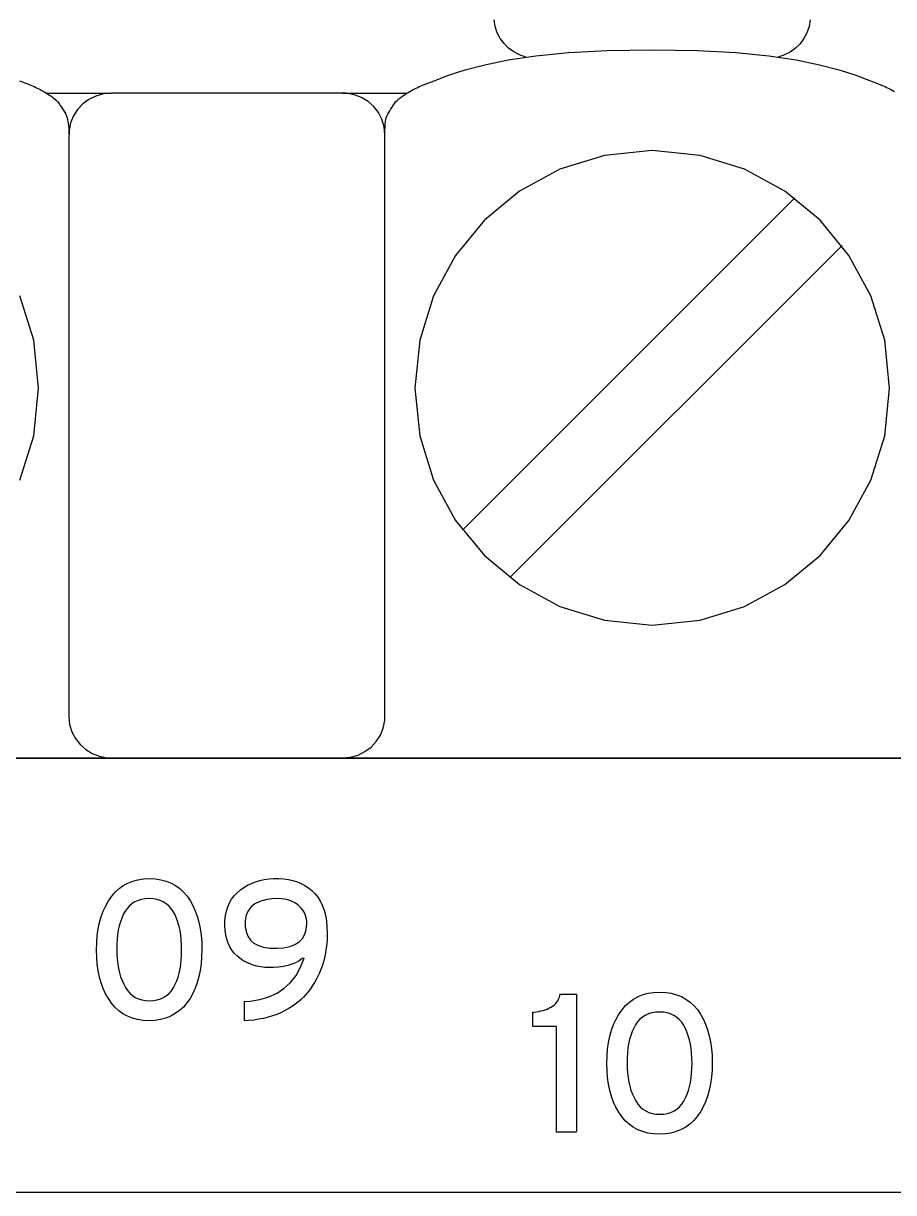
# Model space of a CAD drawing. Extents: x 1 to 47.7, y 0.2 to 35.
# Drawn here: x 29.128 to 29.741, y 8.915 to 9.739 of the extents above; entities that cross this region are included whole.
import ezdxf

# ---------------------------------------------------------------- set-up
doc = ezdxf.new("R2010")
doc.units = 0
doc.header["$MEASUREMENT"] = 0
for name, color, linetype in [('7_1__EMPTY_IO_BOARD_POSITI', 7, 'CONTINUOUS'), ('7_2___8__INDEPENDENT_INPUT', 7, 'CONTINUOUS'), ('7_3___8__OPTOISO_INDEPENDE', 7, 'CONTINUOUS'), ('7_4___24__OPTOISO_INDEPEND', 7, 'CONTINUOUS'), ('7_5___8__INDEPENDENT_INPUT', 7, 'CONTINUOUS'), ('7_6____8__INDEPENDENT_INPU', 7, 'CONTINUOUS'), ('7_7____8__OPTOISO_INDEPEND', 7, 'CONTINUOUS'), ('7_8____8__OPTOISO_INDEPEND', 7, 'CONTINUOUS'), ('8_0_____DWG', 7, 'CONTINUOUS')]:
    doc.layers.add(name, color=color, linetype=linetype)

msp = doc.modelspace()

# ---------------------------------------------------------------- linework, layer by layer
at = {"layer": '7_1__EMPTY_IO_BOARD_POSITI'}
msp.add_lwpolyline([(31.59914, 9.2212), (31.5565, 9.2212), (31.50965, 9.2212), (31.45876, 9.2212), (31.40398, 9.2212), (31.34547, 9.2212), (31.28336, 9.2212), (31.21783, 9.2212), (31.14901, 9.2212), (31.07707, 9.2212), (31.00216, 9.2212), (30.92443, 9.2212), (30.84403, 9.2212), (30.76111, 9.2212), (30.67583, 9.2212), (30.58835, 9.2212), (30.49881, 9.2212), (30.40737, 9.2212), (30.2194, 9.2212), (30.02565, 9.2212), (29.82736, 9.2212), (29.62574, 9.2212), (29.21744, 9.2212), (28.81054, 9.2212)], dxfattribs=at)
at = {"layer": '7_2___8__INDEPENDENT_INPUT'}
for points in [[(29.48194, 9.71544), (29.4775, 9.71694), (29.47341, 9.71906), (29.46973, 9.72174), (29.46652, 9.72494), (29.46384, 9.72858), (29.46175, 9.73261), (29.46031, 9.73698), (29.4596, 9.74161)], [(29.6823, 9.7416), (29.68157, 9.73694), (29.68012, 9.73256), (29.67801, 9.72852), (29.6753, 9.72487), (29.67205, 9.72168), (29.66833, 9.71901), (29.6642, 9.71691), (29.65972, 9.71544)], [(29.38253, 9.66077), (29.38253, 9.66227), (29.38255, 9.66384), (29.3826, 9.66544), (29.38268, 9.66704), (29.3828, 9.6686), (29.38297, 9.67009), (29.3832, 9.67146), (29.38349, 9.67268), (29.38391, 9.67383), (29.38451, 9.67507), (29.3852, 9.67633), (29.38596, 9.67759), (29.38676, 9.67886), (29.3876, 9.68013), (29.38844, 9.6814), (29.38927, 9.68266), (29.39006, 9.68391), (29.39129, 9.68506), (29.3926, 9.68613), (29.39388, 9.68712), (29.39514, 9.68805), (29.39638, 9.68892), (29.39762, 9.68973), (29.39884, 9.69048), (29.40008, 9.69119), (29.40131, 9.69186), (29.40248, 9.69247), (29.40357, 9.69303), (29.40463, 9.69356), (29.40569, 9.69407), (29.4068, 9.69458), (29.408, 9.69511), (29.40933, 9.69567), (29.41083, 9.69629), (29.41715, 9.69877), (29.42743, 9.70258), (29.43921, 9.7064), (29.45303, 9.71006), (29.46941, 9.71342), (29.48887, 9.7163), (29.51194, 9.71856), (29.53914, 9.72004), (29.571, 9.72056), (29.60286, 9.72004), (29.63006, 9.71856), (29.65313, 9.7163), (29.67259, 9.71342), (29.68896, 9.71006), (29.70278, 9.7064), (29.71456, 9.70258), (29.72484, 9.69877), (29.73116, 9.69629), (29.73266, 9.69567), (29.73399, 9.69511), (29.73519, 9.69458), (29.7363, 9.69407), (29.73736, 9.69356), (29.73842, 9.69303), (29.73951, 9.69247), (29.74068, 9.69186), (29.74191, 9.69119)], [(29.12484, 9.69877), (29.13116, 9.69629), (29.13266, 9.69567), (29.13399, 9.69511), (29.13519, 9.69458), (29.1363, 9.69407), (29.13736, 9.69356), (29.13842, 9.69303), (29.13951, 9.69247), (29.14068, 9.69186), (29.14191, 9.69119), (29.14315, 9.69048), (29.14437, 9.68973), (29.14561, 9.68892), (29.14685, 9.68805), (29.14811, 9.68712), (29.14939, 9.68613), (29.1507, 9.68506), (29.15193, 9.68391), (29.15272, 9.68266), (29.15355, 9.6814), (29.15439, 9.68013), (29.15523, 9.67886), (29.15603, 9.67759), (29.15679, 9.67633), (29.15748, 9.67507), (29.15807, 9.67383), (29.1585, 9.67268), (29.15881, 9.67146), (29.15906, 9.67009), (29.15927, 9.6686), (29.15943, 9.66704), (29.15954, 9.66544), (29.15962, 9.66384), (29.15967, 9.66227), (29.15968, 9.66077)], [(29.14413, 9.69002), (29.18968, 9.69002)], [(29.35254, 9.69002), (29.39808, 9.69002)], [(29.43723, 9.38183), (29.67149, 9.6161)], [(29.47065, 9.34841), (29.70491, 9.58268)], [(29.12518, 9.41701), (29.13493, 9.44838), (29.13833, 9.48206), (29.13493, 9.51577), (29.12518, 9.54718)], [(28.9885, 9.22109), (29.2798, 9.22109), (29.57111, 9.22109), (29.85886, 9.22109), (30.00028, 9.22109), (30.13948, 9.22109), (30.276, 9.22109), (30.40941, 9.22109), (30.53925, 9.22109), (30.66509, 9.22109), (30.78646, 9.22109), (30.90295, 9.22109), (31.01408, 9.22109), (31.11943, 9.22109), (31.21854, 9.22109), (31.31096, 9.22109), (31.39627, 9.22109), (31.4361, 9.22109), (31.47399, 9.22109), (31.50988, 9.22109), (31.54371, 9.22109), (31.57542, 9.22109), (31.60496, 9.22109)]]:
    msp.add_lwpolyline(points, dxfattribs=at)
for points in [[(29.38252, 9.66077), (29.38198, 9.66634), (29.38043, 9.67154), (29.37796, 9.6763), (29.37468, 9.6805), (29.37068, 9.68406), (29.36607, 9.68688), (29.36095, 9.68885), (29.35542, 9.68988), (29.35091, 9.69002), (29.33911, 9.69002), (29.31856, 9.69002), (29.29244, 9.69002), (29.26393, 9.69002), (29.23622, 9.69002), (29.21249, 9.69002), (29.19591, 9.69002), (29.18968, 9.69002), (29.18398, 9.68949), (29.17864, 9.68798), (29.17376, 9.68557), (29.16945, 9.68237), (29.16579, 9.67848), (29.1629, 9.67398), (29.16088, 9.66899), (29.15981, 9.66359), (29.15968, 9.65668), (29.15968, 9.62695), (29.15968, 9.57518), (29.15968, 9.50938), (29.15968, 9.43756), (29.15968, 9.36775), (29.15968, 9.30796), (29.15968, 9.26621), (29.15968, 9.25051), (29.16022, 9.24495), (29.16178, 9.23974), (29.16425, 9.23499), (29.16753, 9.23078), (29.17153, 9.22722), (29.17614, 9.22441), (29.18126, 9.22243), (29.18679, 9.2214), (29.1913, 9.22127), (29.20311, 9.22127), (29.22366, 9.22127), (29.24978, 9.22127), (29.27828, 9.22127), (29.306, 9.22127), (29.32973, 9.22127), (29.3463, 9.22127), (29.35254, 9.22127), (29.35823, 9.22179), (29.36357, 9.22331), (29.36845, 9.22571), (29.37276, 9.22891), (29.37641, 9.23281), (29.3793, 9.2373), (29.38133, 9.24229), (29.38239, 9.24769), (29.38252, 9.2546), (29.38252, 9.28433), (29.38252, 9.3361), (29.38252, 9.4019), (29.38252, 9.47372), (29.38252, 9.54353), (29.38252, 9.60332), (29.38252, 9.64507)], [(29.40364, 9.48206), (29.40704, 9.44838), (29.4168, 9.41701), (29.43223, 9.38863), (29.45267, 9.36391), (29.47745, 9.34351), (29.50589, 9.32811), (29.53732, 9.31838), (29.57107, 9.31499), (29.60477, 9.31838), (29.63616, 9.32811), (29.66457, 9.34351), (29.68933, 9.36391), (29.70976, 9.38863), (29.72518, 9.41701), (29.73493, 9.44838), (29.73833, 9.48206), (29.73493, 9.51577), (29.72518, 9.54718), (29.70976, 9.57563), (29.68933, 9.60042), (29.66457, 9.62088), (29.63616, 9.63634), (29.60477, 9.64611), (29.57107, 9.64952), (29.53732, 9.64611), (29.50589, 9.63634), (29.47745, 9.62088), (29.45267, 9.60042), (29.43223, 9.57563), (29.4168, 9.54718), (29.40704, 9.51577)]]:
    msp.add_lwpolyline(points, close=True, dxfattribs=at)
at = {"layer": '7_3___8__OPTOISO_INDEPENDE'}
for points in [[(29.48194, 9.71544), (29.4775, 9.71694), (29.47341, 9.71906), (29.46973, 9.72174), (29.46652, 9.72494), (29.46384, 9.72858), (29.46175, 9.73261), (29.46031, 9.73698), (29.4596, 9.74161)], [(29.6823, 9.7416), (29.68157, 9.73694), (29.68012, 9.73256), (29.67801, 9.72852), (29.6753, 9.72487), (29.67205, 9.72168), (29.66833, 9.71901), (29.6642, 9.71691), (29.65972, 9.71544)], [(29.38253, 9.66077), (29.38253, 9.66227), (29.38255, 9.66384), (29.3826, 9.66544), (29.38268, 9.66704), (29.3828, 9.6686), (29.38297, 9.67009), (29.3832, 9.67146), (29.38349, 9.67268), (29.38391, 9.67383), (29.38451, 9.67507), (29.3852, 9.67633), (29.38596, 9.67759), (29.38676, 9.67886), (29.3876, 9.68013), (29.38844, 9.6814), (29.38927, 9.68266), (29.39006, 9.68391), (29.39129, 9.68506), (29.3926, 9.68613), (29.39388, 9.68712), (29.39514, 9.68805), (29.39638, 9.68892), (29.39762, 9.68973), (29.39884, 9.69048), (29.40008, 9.69119), (29.40131, 9.69186), (29.40248, 9.69247), (29.40357, 9.69303), (29.40463, 9.69356), (29.40569, 9.69407), (29.4068, 9.69458), (29.408, 9.69511), (29.40933, 9.69567), (29.41083, 9.69629), (29.41715, 9.69877), (29.42743, 9.70258), (29.43921, 9.7064), (29.45303, 9.71006), (29.46941, 9.71342), (29.48887, 9.7163), (29.51194, 9.71856), (29.53914, 9.72004), (29.571, 9.72056), (29.60286, 9.72004), (29.63006, 9.71856), (29.65313, 9.7163), (29.67259, 9.71342), (29.68896, 9.71006), (29.70278, 9.7064), (29.71456, 9.70258), (29.72484, 9.69877), (29.73116, 9.69629), (29.73266, 9.69567), (29.73399, 9.69511), (29.73519, 9.69458), (29.7363, 9.69407), (29.73736, 9.69356), (29.73842, 9.69303), (29.73951, 9.69247), (29.74068, 9.69186), (29.74191, 9.69119)], [(29.12484, 9.69877), (29.13116, 9.69629), (29.13266, 9.69567), (29.13399, 9.69511), (29.13519, 9.69458), (29.1363, 9.69407), (29.13736, 9.69356), (29.13842, 9.69303), (29.13951, 9.69247), (29.14068, 9.69186), (29.14191, 9.69119), (29.14315, 9.69048), (29.14437, 9.68973), (29.14561, 9.68892), (29.14685, 9.68805), (29.14811, 9.68712), (29.14939, 9.68613), (29.1507, 9.68506), (29.15193, 9.68391), (29.15272, 9.68266), (29.15355, 9.6814), (29.15439, 9.68013), (29.15523, 9.67886), (29.15603, 9.67759), (29.15679, 9.67633), (29.15748, 9.67507), (29.15807, 9.67383), (29.1585, 9.67268), (29.15881, 9.67146), (29.15906, 9.67009), (29.15927, 9.6686), (29.15943, 9.66704), (29.15954, 9.66544), (29.15962, 9.66384), (29.15967, 9.66227), (29.15968, 9.66077)], [(29.14413, 9.69002), (29.18968, 9.69002)], [(29.35254, 9.69002), (29.39808, 9.69002)], [(29.43723, 9.38183), (29.67149, 9.6161)], [(29.47065, 9.34841), (29.70491, 9.58268)], [(29.12518, 9.41701), (29.13493, 9.44838), (29.13833, 9.48206), (29.13493, 9.51577), (29.12518, 9.54718)], [(28.9885, 9.22109), (29.2798, 9.22109), (29.57111, 9.22109), (29.85886, 9.22109), (30.00028, 9.22109), (30.13948, 9.22109), (30.276, 9.22109), (30.40941, 9.22109), (30.53925, 9.22109), (30.66509, 9.22109), (30.78646, 9.22109), (30.90295, 9.22109), (31.01408, 9.22109), (31.11943, 9.22109), (31.21854, 9.22109), (31.31096, 9.22109), (31.39627, 9.22109), (31.4361, 9.22109), (31.47399, 9.22109), (31.50988, 9.22109), (31.54371, 9.22109), (31.57542, 9.22109), (31.60496, 9.22109)]]:
    msp.add_lwpolyline(points, dxfattribs=at)
for points in [[(29.38252, 9.66077), (29.38198, 9.66634), (29.38043, 9.67154), (29.37796, 9.6763), (29.37468, 9.6805), (29.37068, 9.68406), (29.36607, 9.68688), (29.36095, 9.68885), (29.35542, 9.68988), (29.35091, 9.69002), (29.33911, 9.69002), (29.31856, 9.69002), (29.29244, 9.69002), (29.26393, 9.69002), (29.23622, 9.69002), (29.21249, 9.69002), (29.19591, 9.69002), (29.18968, 9.69002), (29.18398, 9.68949), (29.17864, 9.68798), (29.17376, 9.68557), (29.16945, 9.68237), (29.16579, 9.67848), (29.1629, 9.67398), (29.16088, 9.66899), (29.15981, 9.66359), (29.15968, 9.65668), (29.15968, 9.62695), (29.15968, 9.57518), (29.15968, 9.50938), (29.15968, 9.43756), (29.15968, 9.36775), (29.15968, 9.30796), (29.15968, 9.26621), (29.15968, 9.25051), (29.16022, 9.24495), (29.16178, 9.23974), (29.16425, 9.23499), (29.16753, 9.23078), (29.17153, 9.22722), (29.17614, 9.22441), (29.18126, 9.22243), (29.18679, 9.2214), (29.1913, 9.22127), (29.20311, 9.22127), (29.22366, 9.22127), (29.24978, 9.22127), (29.27828, 9.22127), (29.306, 9.22127), (29.32973, 9.22127), (29.3463, 9.22127), (29.35254, 9.22127), (29.35823, 9.22179), (29.36357, 9.22331), (29.36845, 9.22571), (29.37276, 9.22891), (29.37641, 9.23281), (29.3793, 9.2373), (29.38133, 9.24229), (29.38239, 9.24769), (29.38252, 9.2546), (29.38252, 9.28433), (29.38252, 9.3361), (29.38252, 9.4019), (29.38252, 9.47372), (29.38252, 9.54353), (29.38252, 9.60332), (29.38252, 9.64507)], [(29.40364, 9.48206), (29.40704, 9.44838), (29.4168, 9.41701), (29.43223, 9.38863), (29.45267, 9.36391), (29.47745, 9.34351), (29.50589, 9.32811), (29.53732, 9.31838), (29.57107, 9.31499), (29.60477, 9.31838), (29.63616, 9.32811), (29.66457, 9.34351), (29.68933, 9.36391), (29.70976, 9.38863), (29.72518, 9.41701), (29.73493, 9.44838), (29.73833, 9.48206), (29.73493, 9.51577), (29.72518, 9.54718), (29.70976, 9.57563), (29.68933, 9.60042), (29.66457, 9.62088), (29.63616, 9.63634), (29.60477, 9.64611), (29.57107, 9.64952), (29.53732, 9.64611), (29.50589, 9.63634), (29.47745, 9.62088), (29.45267, 9.60042), (29.43223, 9.57563), (29.4168, 9.54718), (29.40704, 9.51577)]]:
    msp.add_lwpolyline(points, close=True, dxfattribs=at)
at = {"layer": '7_4___24__OPTOISO_INDEPEND'}
for points in [[(29.48194, 9.71544), (29.4775, 9.71694), (29.47341, 9.71906), (29.46973, 9.72174), (29.46652, 9.72494), (29.46384, 9.72858), (29.46175, 9.73261), (29.46031, 9.73698), (29.4596, 9.74161)], [(29.6823, 9.7416), (29.68157, 9.73694), (29.68012, 9.73256), (29.67801, 9.72852), (29.6753, 9.72487), (29.67205, 9.72168), (29.66833, 9.71901), (29.6642, 9.71691), (29.65972, 9.71544)], [(29.38253, 9.66077), (29.38253, 9.66227), (29.38255, 9.66384), (29.3826, 9.66544), (29.38268, 9.66704), (29.3828, 9.6686), (29.38297, 9.67009), (29.3832, 9.67146), (29.38349, 9.67268), (29.38391, 9.67383), (29.38451, 9.67507), (29.3852, 9.67633), (29.38596, 9.67759), (29.38676, 9.67886), (29.3876, 9.68013), (29.38844, 9.6814), (29.38927, 9.68266), (29.39006, 9.68391), (29.39129, 9.68506), (29.3926, 9.68613), (29.39388, 9.68712), (29.39514, 9.68805), (29.39638, 9.68892), (29.39762, 9.68973), (29.39884, 9.69048), (29.40008, 9.69119), (29.40131, 9.69186), (29.40248, 9.69247), (29.40357, 9.69303), (29.40463, 9.69356), (29.40569, 9.69407), (29.4068, 9.69458), (29.408, 9.69511), (29.40933, 9.69567), (29.41083, 9.69629), (29.41715, 9.69877), (29.42743, 9.70258), (29.43921, 9.7064), (29.45303, 9.71006), (29.46941, 9.71342), (29.48887, 9.7163), (29.51194, 9.71856), (29.53914, 9.72004), (29.571, 9.72056), (29.60286, 9.72004), (29.63006, 9.71856), (29.65313, 9.7163), (29.67259, 9.71342), (29.68896, 9.71006), (29.70278, 9.7064), (29.71456, 9.70258), (29.72484, 9.69877), (29.73116, 9.69629), (29.73266, 9.69567), (29.73399, 9.69511), (29.73519, 9.69458), (29.7363, 9.69407), (29.73736, 9.69356), (29.73842, 9.69303), (29.73951, 9.69247), (29.74068, 9.69186), (29.74191, 9.69119)], [(29.12484, 9.69877), (29.13116, 9.69629), (29.13266, 9.69567), (29.13399, 9.69511), (29.13519, 9.69458), (29.1363, 9.69407), (29.13736, 9.69356), (29.13842, 9.69303), (29.13951, 9.69247), (29.14068, 9.69186), (29.14191, 9.69119), (29.14315, 9.69048), (29.14437, 9.68973), (29.14561, 9.68892), (29.14685, 9.68805), (29.14811, 9.68712), (29.14939, 9.68613), (29.1507, 9.68506), (29.15193, 9.68391), (29.15272, 9.68266), (29.15355, 9.6814), (29.15439, 9.68013), (29.15523, 9.67886), (29.15603, 9.67759), (29.15679, 9.67633), (29.15748, 9.67507), (29.15807, 9.67383), (29.1585, 9.67268), (29.15881, 9.67146), (29.15906, 9.67009), (29.15927, 9.6686), (29.15943, 9.66704), (29.15954, 9.66544), (29.15962, 9.66384), (29.15967, 9.66227), (29.15968, 9.66077)], [(29.14413, 9.69002), (29.18968, 9.69002)], [(29.35254, 9.69002), (29.39808, 9.69002)], [(29.43723, 9.38183), (29.67149, 9.6161)], [(29.47065, 9.34841), (29.70491, 9.58268)], [(29.12518, 9.41701), (29.13493, 9.44838), (29.13833, 9.48206), (29.13493, 9.51577), (29.12518, 9.54718)], [(28.9885, 9.22109), (29.2798, 9.22109), (29.57111, 9.22109), (29.85886, 9.22109), (30.00028, 9.22109), (30.13948, 9.22109), (30.276, 9.22109), (30.40941, 9.22109), (30.53925, 9.22109), (30.66509, 9.22109), (30.78646, 9.22109), (30.90295, 9.22109), (31.01408, 9.22109), (31.11943, 9.22109), (31.21854, 9.22109), (31.31096, 9.22109), (31.39627, 9.22109), (31.4361, 9.22109), (31.47399, 9.22109), (31.50988, 9.22109), (31.54371, 9.22109), (31.57542, 9.22109), (31.60496, 9.22109)]]:
    msp.add_lwpolyline(points, dxfattribs=at)
for points in [[(29.38252, 9.66077), (29.38198, 9.66634), (29.38043, 9.67154), (29.37796, 9.6763), (29.37468, 9.6805), (29.37068, 9.68406), (29.36607, 9.68688), (29.36095, 9.68885), (29.35542, 9.68988), (29.35091, 9.69002), (29.33911, 9.69002), (29.31856, 9.69002), (29.29244, 9.69002), (29.26393, 9.69002), (29.23622, 9.69002), (29.21249, 9.69002), (29.19591, 9.69002), (29.18968, 9.69002), (29.18398, 9.68949), (29.17864, 9.68798), (29.17376, 9.68557), (29.16945, 9.68237), (29.16579, 9.67848), (29.1629, 9.67398), (29.16088, 9.66899), (29.15981, 9.66359), (29.15968, 9.65668), (29.15968, 9.62695), (29.15968, 9.57518), (29.15968, 9.50938), (29.15968, 9.43756), (29.15968, 9.36775), (29.15968, 9.30796), (29.15968, 9.26621), (29.15968, 9.25051), (29.16022, 9.24495), (29.16178, 9.23974), (29.16425, 9.23499), (29.16753, 9.23078), (29.17153, 9.22722), (29.17614, 9.22441), (29.18126, 9.22243), (29.18679, 9.2214), (29.1913, 9.22127), (29.20311, 9.22127), (29.22366, 9.22127), (29.24978, 9.22127), (29.27828, 9.22127), (29.306, 9.22127), (29.32973, 9.22127), (29.3463, 9.22127), (29.35254, 9.22127), (29.35823, 9.22179), (29.36357, 9.22331), (29.36845, 9.22571), (29.37276, 9.22891), (29.37641, 9.23281), (29.3793, 9.2373), (29.38133, 9.24229), (29.38239, 9.24769), (29.38252, 9.2546), (29.38252, 9.28433), (29.38252, 9.3361), (29.38252, 9.4019), (29.38252, 9.47372), (29.38252, 9.54353), (29.38252, 9.60332), (29.38252, 9.64507)], [(29.40364, 9.48206), (29.40704, 9.44838), (29.4168, 9.41701), (29.43223, 9.38863), (29.45267, 9.36391), (29.47745, 9.34351), (29.50589, 9.32811), (29.53732, 9.31838), (29.57107, 9.31499), (29.60477, 9.31838), (29.63616, 9.32811), (29.66457, 9.34351), (29.68933, 9.36391), (29.70976, 9.38863), (29.72518, 9.41701), (29.73493, 9.44838), (29.73833, 9.48206), (29.73493, 9.51577), (29.72518, 9.54718), (29.70976, 9.57563), (29.68933, 9.60042), (29.66457, 9.62088), (29.63616, 9.63634), (29.60477, 9.64611), (29.57107, 9.64952), (29.53732, 9.64611), (29.50589, 9.63634), (29.47745, 9.62088), (29.45267, 9.60042), (29.43223, 9.57563), (29.4168, 9.54718), (29.40704, 9.51577)]]:
    msp.add_lwpolyline(points, close=True, dxfattribs=at)
at = {"layer": '7_5___8__INDEPENDENT_INPUT'}
for points in [[(29.48194, 9.71544), (29.4775, 9.71694), (29.47341, 9.71906), (29.46973, 9.72174), (29.46652, 9.72494), (29.46384, 9.72858), (29.46175, 9.73261), (29.46031, 9.73698), (29.4596, 9.74161)], [(29.6823, 9.7416), (29.68157, 9.73694), (29.68012, 9.73256), (29.67801, 9.72852), (29.6753, 9.72487), (29.67205, 9.72168), (29.66833, 9.71901), (29.6642, 9.71691), (29.65972, 9.71544)], [(29.38253, 9.66077), (29.38253, 9.66227), (29.38255, 9.66384), (29.3826, 9.66544), (29.38268, 9.66704), (29.3828, 9.6686), (29.38297, 9.67009), (29.3832, 9.67146), (29.38349, 9.67268), (29.38391, 9.67383), (29.38451, 9.67507), (29.3852, 9.67633), (29.38596, 9.67759), (29.38676, 9.67886), (29.3876, 9.68013), (29.38844, 9.6814), (29.38927, 9.68266), (29.39006, 9.68391), (29.39129, 9.68506), (29.3926, 9.68613), (29.39388, 9.68712), (29.39514, 9.68805), (29.39638, 9.68892), (29.39762, 9.68973), (29.39884, 9.69048), (29.40008, 9.69119), (29.40131, 9.69186), (29.40248, 9.69247), (29.40357, 9.69303), (29.40463, 9.69356), (29.40569, 9.69407), (29.4068, 9.69458), (29.408, 9.69511), (29.40933, 9.69567), (29.41083, 9.69629), (29.41715, 9.69877), (29.42743, 9.70258), (29.43921, 9.7064), (29.45303, 9.71006), (29.46941, 9.71342), (29.48887, 9.7163), (29.51194, 9.71856), (29.53914, 9.72004), (29.571, 9.72056), (29.60286, 9.72004), (29.63006, 9.71856), (29.65313, 9.7163), (29.67259, 9.71342), (29.68896, 9.71006), (29.70278, 9.7064), (29.71456, 9.70258), (29.72484, 9.69877), (29.73116, 9.69629), (29.73266, 9.69567), (29.73399, 9.69511), (29.73519, 9.69458), (29.7363, 9.69407), (29.73736, 9.69356), (29.73842, 9.69303), (29.73951, 9.69247), (29.74068, 9.69186), (29.74191, 9.69119)], [(29.12484, 9.69877), (29.13116, 9.69629), (29.13266, 9.69567), (29.13399, 9.69511), (29.13519, 9.69458), (29.1363, 9.69407), (29.13736, 9.69356), (29.13842, 9.69303), (29.13951, 9.69247), (29.14068, 9.69186), (29.14191, 9.69119), (29.14315, 9.69048), (29.14437, 9.68973), (29.14561, 9.68892), (29.14685, 9.68805), (29.14811, 9.68712), (29.14939, 9.68613), (29.1507, 9.68506), (29.15193, 9.68391), (29.15272, 9.68266), (29.15355, 9.6814), (29.15439, 9.68013), (29.15523, 9.67886), (29.15603, 9.67759), (29.15679, 9.67633), (29.15748, 9.67507), (29.15807, 9.67383), (29.1585, 9.67268), (29.15881, 9.67146), (29.15906, 9.67009), (29.15927, 9.6686), (29.15943, 9.66704), (29.15954, 9.66544), (29.15962, 9.66384), (29.15967, 9.66227), (29.15968, 9.66077)], [(29.14413, 9.69002), (29.18968, 9.69002)], [(29.35254, 9.69002), (29.39808, 9.69002)], [(29.43723, 9.38183), (29.67149, 9.6161)], [(29.47065, 9.34841), (29.70491, 9.58268)], [(29.12518, 9.41701), (29.13493, 9.44838), (29.13833, 9.48206), (29.13493, 9.51577), (29.12518, 9.54718)], [(28.9885, 9.22109), (29.2798, 9.22109), (29.57111, 9.22109), (29.85886, 9.22109), (30.00028, 9.22109), (30.13948, 9.22109), (30.276, 9.22109), (30.40941, 9.22109), (30.53925, 9.22109), (30.66509, 9.22109), (30.78646, 9.22109), (30.90295, 9.22109), (31.01408, 9.22109), (31.11943, 9.22109), (31.21854, 9.22109), (31.31096, 9.22109), (31.39627, 9.22109), (31.4361, 9.22109), (31.47399, 9.22109), (31.50988, 9.22109), (31.54371, 9.22109), (31.57542, 9.22109), (31.60496, 9.22109)]]:
    msp.add_lwpolyline(points, dxfattribs=at)
for points in [[(29.38252, 9.66077), (29.38198, 9.66634), (29.38043, 9.67154), (29.37796, 9.6763), (29.37468, 9.6805), (29.37068, 9.68406), (29.36607, 9.68688), (29.36095, 9.68885), (29.35542, 9.68988), (29.35091, 9.69002), (29.33911, 9.69002), (29.31856, 9.69002), (29.29244, 9.69002), (29.26393, 9.69002), (29.23622, 9.69002), (29.21249, 9.69002), (29.19591, 9.69002), (29.18968, 9.69002), (29.18398, 9.68949), (29.17864, 9.68798), (29.17376, 9.68557), (29.16945, 9.68237), (29.16579, 9.67848), (29.1629, 9.67398), (29.16088, 9.66899), (29.15981, 9.66359), (29.15968, 9.65668), (29.15968, 9.62695), (29.15968, 9.57518), (29.15968, 9.50938), (29.15968, 9.43756), (29.15968, 9.36775), (29.15968, 9.30796), (29.15968, 9.26621), (29.15968, 9.25051), (29.16022, 9.24495), (29.16178, 9.23974), (29.16425, 9.23499), (29.16753, 9.23078), (29.17153, 9.22722), (29.17614, 9.22441), (29.18126, 9.22243), (29.18679, 9.2214), (29.1913, 9.22127), (29.20311, 9.22127), (29.22366, 9.22127), (29.24978, 9.22127), (29.27828, 9.22127), (29.306, 9.22127), (29.32973, 9.22127), (29.3463, 9.22127), (29.35254, 9.22127), (29.35823, 9.22179), (29.36357, 9.22331), (29.36845, 9.22571), (29.37276, 9.22891), (29.37641, 9.23281), (29.3793, 9.2373), (29.38133, 9.24229), (29.38239, 9.24769), (29.38252, 9.2546), (29.38252, 9.28433), (29.38252, 9.3361), (29.38252, 9.4019), (29.38252, 9.47372), (29.38252, 9.54353), (29.38252, 9.60332), (29.38252, 9.64507)], [(29.40364, 9.48206), (29.40704, 9.44838), (29.4168, 9.41701), (29.43223, 9.38863), (29.45267, 9.36391), (29.47745, 9.34351), (29.50589, 9.32811), (29.53732, 9.31838), (29.57107, 9.31499), (29.60477, 9.31838), (29.63616, 9.32811), (29.66457, 9.34351), (29.68933, 9.36391), (29.70976, 9.38863), (29.72518, 9.41701), (29.73493, 9.44838), (29.73833, 9.48206), (29.73493, 9.51577), (29.72518, 9.54718), (29.70976, 9.57563), (29.68933, 9.60042), (29.66457, 9.62088), (29.63616, 9.63634), (29.60477, 9.64611), (29.57107, 9.64952), (29.53732, 9.64611), (29.50589, 9.63634), (29.47745, 9.62088), (29.45267, 9.60042), (29.43223, 9.57563), (29.4168, 9.54718), (29.40704, 9.51577)]]:
    msp.add_lwpolyline(points, close=True, dxfattribs=at)
at = {"layer": '7_6____8__INDEPENDENT_INPU'}
for points in [[(29.48194, 9.71544), (29.4775, 9.71694), (29.47341, 9.71906), (29.46973, 9.72174), (29.46652, 9.72494), (29.46384, 9.72858), (29.46175, 9.73261), (29.46031, 9.73698), (29.4596, 9.74161)], [(29.6823, 9.7416), (29.68157, 9.73694), (29.68012, 9.73256), (29.67801, 9.72852), (29.6753, 9.72487), (29.67205, 9.72168), (29.66833, 9.71901), (29.6642, 9.71691), (29.65972, 9.71544)], [(29.38253, 9.66077), (29.38253, 9.66227), (29.38255, 9.66384), (29.3826, 9.66544), (29.38268, 9.66704), (29.3828, 9.6686), (29.38297, 9.67009), (29.3832, 9.67146), (29.38349, 9.67268), (29.38391, 9.67383), (29.38451, 9.67507), (29.3852, 9.67633), (29.38596, 9.67759), (29.38676, 9.67886), (29.3876, 9.68013), (29.38844, 9.6814), (29.38927, 9.68266), (29.39006, 9.68391), (29.39129, 9.68506), (29.3926, 9.68613), (29.39388, 9.68712), (29.39514, 9.68805), (29.39638, 9.68892), (29.39762, 9.68973), (29.39884, 9.69048), (29.40008, 9.69119), (29.40131, 9.69186), (29.40248, 9.69247), (29.40357, 9.69303), (29.40463, 9.69356), (29.40569, 9.69407), (29.4068, 9.69458), (29.408, 9.69511), (29.40933, 9.69567), (29.41083, 9.69629), (29.41715, 9.69877), (29.42743, 9.70258), (29.43921, 9.7064), (29.45303, 9.71006), (29.46941, 9.71342), (29.48887, 9.7163), (29.51194, 9.71856), (29.53914, 9.72004), (29.571, 9.72056), (29.60286, 9.72004), (29.63006, 9.71856), (29.65313, 9.7163), (29.67259, 9.71342), (29.68896, 9.71006), (29.70278, 9.7064), (29.71456, 9.70258), (29.72484, 9.69877), (29.73116, 9.69629), (29.73266, 9.69567), (29.73399, 9.69511), (29.73519, 9.69458), (29.7363, 9.69407), (29.73736, 9.69356), (29.73842, 9.69303), (29.73951, 9.69247), (29.74068, 9.69186), (29.74191, 9.69119)], [(29.12484, 9.69877), (29.13116, 9.69629), (29.13266, 9.69567), (29.13399, 9.69511), (29.13519, 9.69458), (29.1363, 9.69407), (29.13736, 9.69356), (29.13842, 9.69303), (29.13951, 9.69247), (29.14068, 9.69186), (29.14191, 9.69119), (29.14315, 9.69048), (29.14437, 9.68973), (29.14561, 9.68892), (29.14685, 9.68805), (29.14811, 9.68712), (29.14939, 9.68613), (29.1507, 9.68506), (29.15193, 9.68391), (29.15272, 9.68266), (29.15355, 9.6814), (29.15439, 9.68013), (29.15523, 9.67886), (29.15603, 9.67759), (29.15679, 9.67633), (29.15748, 9.67507), (29.15807, 9.67383), (29.1585, 9.67268), (29.15881, 9.67146), (29.15906, 9.67009), (29.15927, 9.6686), (29.15943, 9.66704), (29.15954, 9.66544), (29.15962, 9.66384), (29.15967, 9.66227), (29.15968, 9.66077)], [(29.14413, 9.69002), (29.18968, 9.69002)], [(29.35254, 9.69002), (29.39808, 9.69002)], [(29.43723, 9.38183), (29.67149, 9.6161)], [(29.47065, 9.34841), (29.70491, 9.58268)], [(29.12518, 9.41701), (29.13493, 9.44838), (29.13833, 9.48206), (29.13493, 9.51577), (29.12518, 9.54718)], [(28.9885, 9.22109), (29.2798, 9.22109), (29.57111, 9.22109), (29.85886, 9.22109), (30.00028, 9.22109), (30.13948, 9.22109), (30.276, 9.22109), (30.40941, 9.22109), (30.53925, 9.22109), (30.66509, 9.22109), (30.78646, 9.22109), (30.90295, 9.22109), (31.01408, 9.22109), (31.11943, 9.22109), (31.21854, 9.22109), (31.31096, 9.22109), (31.39627, 9.22109), (31.4361, 9.22109), (31.47399, 9.22109), (31.50988, 9.22109), (31.54371, 9.22109), (31.57542, 9.22109), (31.60496, 9.22109)]]:
    msp.add_lwpolyline(points, dxfattribs=at)
for points in [[(29.38252, 9.66077), (29.38198, 9.66634), (29.38043, 9.67154), (29.37796, 9.6763), (29.37468, 9.6805), (29.37068, 9.68406), (29.36607, 9.68688), (29.36095, 9.68885), (29.35542, 9.68988), (29.35091, 9.69002), (29.33911, 9.69002), (29.31856, 9.69002), (29.29244, 9.69002), (29.26393, 9.69002), (29.23622, 9.69002), (29.21249, 9.69002), (29.19591, 9.69002), (29.18968, 9.69002), (29.18398, 9.68949), (29.17864, 9.68798), (29.17376, 9.68557), (29.16945, 9.68237), (29.16579, 9.67848), (29.1629, 9.67398), (29.16088, 9.66899), (29.15981, 9.66359), (29.15968, 9.65668), (29.15968, 9.62695), (29.15968, 9.57518), (29.15968, 9.50938), (29.15968, 9.43756), (29.15968, 9.36775), (29.15968, 9.30796), (29.15968, 9.26621), (29.15968, 9.25051), (29.16022, 9.24495), (29.16178, 9.23974), (29.16425, 9.23499), (29.16753, 9.23078), (29.17153, 9.22722), (29.17614, 9.22441), (29.18126, 9.22243), (29.18679, 9.2214), (29.1913, 9.22127), (29.20311, 9.22127), (29.22366, 9.22127), (29.24978, 9.22127), (29.27828, 9.22127), (29.306, 9.22127), (29.32973, 9.22127), (29.3463, 9.22127), (29.35254, 9.22127), (29.35823, 9.22179), (29.36357, 9.22331), (29.36845, 9.22571), (29.37276, 9.22891), (29.37641, 9.23281), (29.3793, 9.2373), (29.38133, 9.24229), (29.38239, 9.24769), (29.38252, 9.2546), (29.38252, 9.28433), (29.38252, 9.3361), (29.38252, 9.4019), (29.38252, 9.47372), (29.38252, 9.54353), (29.38252, 9.60332), (29.38252, 9.64507)], [(29.40364, 9.48206), (29.40704, 9.44838), (29.4168, 9.41701), (29.43223, 9.38863), (29.45267, 9.36391), (29.47745, 9.34351), (29.50589, 9.32811), (29.53732, 9.31838), (29.57107, 9.31499), (29.60477, 9.31838), (29.63616, 9.32811), (29.66457, 9.34351), (29.68933, 9.36391), (29.70976, 9.38863), (29.72518, 9.41701), (29.73493, 9.44838), (29.73833, 9.48206), (29.73493, 9.51577), (29.72518, 9.54718), (29.70976, 9.57563), (29.68933, 9.60042), (29.66457, 9.62088), (29.63616, 9.63634), (29.60477, 9.64611), (29.57107, 9.64952), (29.53732, 9.64611), (29.50589, 9.63634), (29.47745, 9.62088), (29.45267, 9.60042), (29.43223, 9.57563), (29.4168, 9.54718), (29.40704, 9.51577)]]:
    msp.add_lwpolyline(points, close=True, dxfattribs=at)
at = {"layer": '7_7____8__OPTOISO_INDEPEND'}
for points in [[(29.48194, 9.71544), (29.4775, 9.71694), (29.47341, 9.71906), (29.46973, 9.72174), (29.46652, 9.72494), (29.46384, 9.72858), (29.46175, 9.73261), (29.46031, 9.73698), (29.4596, 9.74161)], [(29.6823, 9.7416), (29.68157, 9.73694), (29.68012, 9.73256), (29.67801, 9.72852), (29.6753, 9.72487), (29.67205, 9.72168), (29.66833, 9.71901), (29.6642, 9.71691), (29.65972, 9.71544)], [(29.38253, 9.66077), (29.38253, 9.66227), (29.38255, 9.66384), (29.3826, 9.66544), (29.38268, 9.66704), (29.3828, 9.6686), (29.38297, 9.67009), (29.3832, 9.67146), (29.38349, 9.67268), (29.38391, 9.67383), (29.38451, 9.67507), (29.3852, 9.67633), (29.38596, 9.67759), (29.38676, 9.67886), (29.3876, 9.68013), (29.38844, 9.6814), (29.38927, 9.68266), (29.39006, 9.68391), (29.39129, 9.68506), (29.3926, 9.68613), (29.39388, 9.68712), (29.39514, 9.68805), (29.39638, 9.68892), (29.39762, 9.68973), (29.39884, 9.69048), (29.40008, 9.69119), (29.40131, 9.69186), (29.40248, 9.69247), (29.40357, 9.69303), (29.40463, 9.69356), (29.40569, 9.69407), (29.4068, 9.69458), (29.408, 9.69511), (29.40933, 9.69567), (29.41083, 9.69629), (29.41715, 9.69877), (29.42743, 9.70258), (29.43921, 9.7064), (29.45303, 9.71006), (29.46941, 9.71342), (29.48887, 9.7163), (29.51194, 9.71856), (29.53914, 9.72004), (29.571, 9.72056), (29.60286, 9.72004), (29.63006, 9.71856), (29.65313, 9.7163), (29.67259, 9.71342), (29.68896, 9.71006), (29.70278, 9.7064), (29.71456, 9.70258), (29.72484, 9.69877), (29.73116, 9.69629), (29.73266, 9.69567), (29.73399, 9.69511), (29.73519, 9.69458), (29.7363, 9.69407), (29.73736, 9.69356), (29.73842, 9.69303), (29.73951, 9.69247), (29.74068, 9.69186), (29.74191, 9.69119)], [(29.12484, 9.69877), (29.13116, 9.69629), (29.13266, 9.69567), (29.13399, 9.69511), (29.13519, 9.69458), (29.1363, 9.69407), (29.13736, 9.69356), (29.13842, 9.69303), (29.13951, 9.69247), (29.14068, 9.69186), (29.14191, 9.69119), (29.14315, 9.69048), (29.14437, 9.68973), (29.14561, 9.68892), (29.14685, 9.68805), (29.14811, 9.68712), (29.14939, 9.68613), (29.1507, 9.68506), (29.15193, 9.68391), (29.15272, 9.68266), (29.15355, 9.6814), (29.15439, 9.68013), (29.15523, 9.67886), (29.15603, 9.67759), (29.15679, 9.67633), (29.15748, 9.67507), (29.15807, 9.67383), (29.1585, 9.67268), (29.15881, 9.67146), (29.15906, 9.67009), (29.15927, 9.6686), (29.15943, 9.66704), (29.15954, 9.66544), (29.15962, 9.66384), (29.15967, 9.66227), (29.15968, 9.66077)], [(29.14413, 9.69002), (29.18968, 9.69002)], [(29.35254, 9.69002), (29.39808, 9.69002)], [(29.43723, 9.38183), (29.67149, 9.6161)], [(29.47065, 9.34841), (29.70491, 9.58268)], [(29.12518, 9.41701), (29.13493, 9.44838), (29.13833, 9.48206), (29.13493, 9.51577), (29.12518, 9.54718)], [(28.9885, 9.22109), (29.2798, 9.22109), (29.57111, 9.22109), (29.85886, 9.22109), (30.00028, 9.22109), (30.13948, 9.22109), (30.276, 9.22109), (30.40941, 9.22109), (30.53925, 9.22109), (30.66509, 9.22109), (30.78646, 9.22109), (30.90295, 9.22109), (31.01408, 9.22109), (31.11943, 9.22109), (31.21854, 9.22109), (31.31096, 9.22109), (31.39627, 9.22109), (31.4361, 9.22109), (31.47399, 9.22109), (31.50988, 9.22109), (31.54371, 9.22109), (31.57542, 9.22109), (31.60496, 9.22109)]]:
    msp.add_lwpolyline(points, dxfattribs=at)
for points in [[(29.38252, 9.66077), (29.38198, 9.66634), (29.38043, 9.67154), (29.37796, 9.6763), (29.37468, 9.6805), (29.37068, 9.68406), (29.36607, 9.68688), (29.36095, 9.68885), (29.35542, 9.68988), (29.35091, 9.69002), (29.33911, 9.69002), (29.31856, 9.69002), (29.29244, 9.69002), (29.26393, 9.69002), (29.23622, 9.69002), (29.21249, 9.69002), (29.19591, 9.69002), (29.18968, 9.69002), (29.18398, 9.68949), (29.17864, 9.68798), (29.17376, 9.68557), (29.16945, 9.68237), (29.16579, 9.67848), (29.1629, 9.67398), (29.16088, 9.66899), (29.15981, 9.66359), (29.15968, 9.65668), (29.15968, 9.62695), (29.15968, 9.57518), (29.15968, 9.50938), (29.15968, 9.43756), (29.15968, 9.36775), (29.15968, 9.30796), (29.15968, 9.26621), (29.15968, 9.25051), (29.16022, 9.24495), (29.16178, 9.23974), (29.16425, 9.23499), (29.16753, 9.23078), (29.17153, 9.22722), (29.17614, 9.22441), (29.18126, 9.22243), (29.18679, 9.2214), (29.1913, 9.22127), (29.20311, 9.22127), (29.22366, 9.22127), (29.24978, 9.22127), (29.27828, 9.22127), (29.306, 9.22127), (29.32973, 9.22127), (29.3463, 9.22127), (29.35254, 9.22127), (29.35823, 9.22179), (29.36357, 9.22331), (29.36845, 9.22571), (29.37276, 9.22891), (29.37641, 9.23281), (29.3793, 9.2373), (29.38133, 9.24229), (29.38239, 9.24769), (29.38252, 9.2546), (29.38252, 9.28433), (29.38252, 9.3361), (29.38252, 9.4019), (29.38252, 9.47372), (29.38252, 9.54353), (29.38252, 9.60332), (29.38252, 9.64507)], [(29.40364, 9.48206), (29.40704, 9.44838), (29.4168, 9.41701), (29.43223, 9.38863), (29.45267, 9.36391), (29.47745, 9.34351), (29.50589, 9.32811), (29.53732, 9.31838), (29.57107, 9.31499), (29.60477, 9.31838), (29.63616, 9.32811), (29.66457, 9.34351), (29.68933, 9.36391), (29.70976, 9.38863), (29.72518, 9.41701), (29.73493, 9.44838), (29.73833, 9.48206), (29.73493, 9.51577), (29.72518, 9.54718), (29.70976, 9.57563), (29.68933, 9.60042), (29.66457, 9.62088), (29.63616, 9.63634), (29.60477, 9.64611), (29.57107, 9.64952), (29.53732, 9.64611), (29.50589, 9.63634), (29.47745, 9.62088), (29.45267, 9.60042), (29.43223, 9.57563), (29.4168, 9.54718), (29.40704, 9.51577)]]:
    msp.add_lwpolyline(points, close=True, dxfattribs=at)
at = {"layer": '7_8____8__OPTOISO_INDEPEND'}
for points in [[(29.48194, 9.71544), (29.4775, 9.71694), (29.47341, 9.71906), (29.46973, 9.72174), (29.46652, 9.72494), (29.46384, 9.72858), (29.46175, 9.73261), (29.46031, 9.73698), (29.4596, 9.74161)], [(29.6823, 9.7416), (29.68157, 9.73694), (29.68012, 9.73256), (29.67801, 9.72852), (29.6753, 9.72487), (29.67205, 9.72168), (29.66833, 9.71901), (29.6642, 9.71691), (29.65972, 9.71544)], [(29.38253, 9.66077), (29.38253, 9.66227), (29.38255, 9.66384), (29.3826, 9.66544), (29.38268, 9.66704), (29.3828, 9.6686), (29.38297, 9.67009), (29.3832, 9.67146), (29.38349, 9.67268), (29.38391, 9.67383), (29.38451, 9.67507), (29.3852, 9.67633), (29.38596, 9.67759), (29.38676, 9.67886), (29.3876, 9.68013), (29.38844, 9.6814), (29.38927, 9.68266), (29.39006, 9.68391), (29.39129, 9.68506), (29.3926, 9.68613), (29.39388, 9.68712), (29.39514, 9.68805), (29.39638, 9.68892), (29.39762, 9.68973), (29.39884, 9.69048), (29.40008, 9.69119), (29.40131, 9.69186), (29.40248, 9.69247), (29.40357, 9.69303), (29.40463, 9.69356), (29.40569, 9.69407), (29.4068, 9.69458), (29.408, 9.69511), (29.40933, 9.69567), (29.41083, 9.69629), (29.41715, 9.69877), (29.42743, 9.70258), (29.43921, 9.7064), (29.45303, 9.71006), (29.46941, 9.71342), (29.48887, 9.7163), (29.51194, 9.71856), (29.53914, 9.72004), (29.571, 9.72056), (29.60286, 9.72004), (29.63006, 9.71856), (29.65313, 9.7163), (29.67259, 9.71342), (29.68896, 9.71006), (29.70278, 9.7064), (29.71456, 9.70258), (29.72484, 9.69877), (29.73116, 9.69629), (29.73266, 9.69567), (29.73399, 9.69511), (29.73519, 9.69458), (29.7363, 9.69407), (29.73736, 9.69356), (29.73842, 9.69303), (29.73951, 9.69247), (29.74068, 9.69186), (29.74191, 9.69119)], [(29.12484, 9.69877), (29.13116, 9.69629), (29.13266, 9.69567), (29.13399, 9.69511), (29.13519, 9.69458), (29.1363, 9.69407), (29.13736, 9.69356), (29.13842, 9.69303), (29.13951, 9.69247), (29.14068, 9.69186), (29.14191, 9.69119), (29.14315, 9.69048), (29.14437, 9.68973), (29.14561, 9.68892), (29.14685, 9.68805), (29.14811, 9.68712), (29.14939, 9.68613), (29.1507, 9.68506), (29.15193, 9.68391), (29.15272, 9.68266), (29.15355, 9.6814), (29.15439, 9.68013), (29.15523, 9.67886), (29.15603, 9.67759), (29.15679, 9.67633), (29.15748, 9.67507), (29.15807, 9.67383), (29.1585, 9.67268), (29.15881, 9.67146), (29.15906, 9.67009), (29.15927, 9.6686), (29.15943, 9.66704), (29.15954, 9.66544), (29.15962, 9.66384), (29.15967, 9.66227), (29.15968, 9.66077)], [(29.14413, 9.69002), (29.18968, 9.69002)], [(29.35254, 9.69002), (29.39808, 9.69002)], [(29.43723, 9.38183), (29.67149, 9.6161)], [(29.47065, 9.34841), (29.70491, 9.58268)], [(29.12518, 9.41701), (29.13493, 9.44838), (29.13833, 9.48206), (29.13493, 9.51577), (29.12518, 9.54718)], [(28.9885, 9.22109), (29.2798, 9.22109), (29.57111, 9.22109), (29.85886, 9.22109), (30.00028, 9.22109), (30.13948, 9.22109), (30.276, 9.22109), (30.40941, 9.22109), (30.53925, 9.22109), (30.66509, 9.22109), (30.78646, 9.22109), (30.90295, 9.22109), (31.01408, 9.22109), (31.11943, 9.22109), (31.21854, 9.22109), (31.31096, 9.22109), (31.39627, 9.22109), (31.4361, 9.22109), (31.47399, 9.22109), (31.50988, 9.22109), (31.54371, 9.22109), (31.57542, 9.22109), (31.60496, 9.22109)]]:
    msp.add_lwpolyline(points, dxfattribs=at)
for points in [[(29.38252, 9.66077), (29.38198, 9.66634), (29.38043, 9.67154), (29.37796, 9.6763), (29.37468, 9.6805), (29.37068, 9.68406), (29.36607, 9.68688), (29.36095, 9.68885), (29.35542, 9.68988), (29.35091, 9.69002), (29.33911, 9.69002), (29.31856, 9.69002), (29.29244, 9.69002), (29.26393, 9.69002), (29.23622, 9.69002), (29.21249, 9.69002), (29.19591, 9.69002), (29.18968, 9.69002), (29.18398, 9.68949), (29.17864, 9.68798), (29.17376, 9.68557), (29.16945, 9.68237), (29.16579, 9.67848), (29.1629, 9.67398), (29.16088, 9.66899), (29.15981, 9.66359), (29.15968, 9.65668), (29.15968, 9.62695), (29.15968, 9.57518), (29.15968, 9.50938), (29.15968, 9.43756), (29.15968, 9.36775), (29.15968, 9.30796), (29.15968, 9.26621), (29.15968, 9.25051), (29.16022, 9.24495), (29.16178, 9.23974), (29.16425, 9.23499), (29.16753, 9.23078), (29.17153, 9.22722), (29.17614, 9.22441), (29.18126, 9.22243), (29.18679, 9.2214), (29.1913, 9.22127), (29.20311, 9.22127), (29.22366, 9.22127), (29.24978, 9.22127), (29.27828, 9.22127), (29.306, 9.22127), (29.32973, 9.22127), (29.3463, 9.22127), (29.35254, 9.22127), (29.35823, 9.22179), (29.36357, 9.22331), (29.36845, 9.22571), (29.37276, 9.22891), (29.37641, 9.23281), (29.3793, 9.2373), (29.38133, 9.24229), (29.38239, 9.24769), (29.38252, 9.2546), (29.38252, 9.28433), (29.38252, 9.3361), (29.38252, 9.4019), (29.38252, 9.47372), (29.38252, 9.54353), (29.38252, 9.60332), (29.38252, 9.64507)], [(29.40364, 9.48206), (29.40704, 9.44838), (29.4168, 9.41701), (29.43223, 9.38863), (29.45267, 9.36391), (29.47745, 9.34351), (29.50589, 9.32811), (29.53732, 9.31838), (29.57107, 9.31499), (29.60477, 9.31838), (29.63616, 9.32811), (29.66457, 9.34351), (29.68933, 9.36391), (29.70976, 9.38863), (29.72518, 9.41701), (29.73493, 9.44838), (29.73833, 9.48206), (29.73493, 9.51577), (29.72518, 9.54718), (29.70976, 9.57563), (29.68933, 9.60042), (29.66457, 9.62088), (29.63616, 9.63634), (29.60477, 9.64611), (29.57107, 9.64952), (29.53732, 9.64611), (29.50589, 9.63634), (29.47745, 9.62088), (29.45267, 9.60042), (29.43223, 9.57563), (29.4168, 9.54718), (29.40704, 9.51577)]]:
    msp.add_lwpolyline(points, close=True, dxfattribs=at)
at = {"layer": '8_0_____DWG'}
for points in [[(29.25345, 9.08623), (29.25331, 9.08108), (29.25292, 9.07617), (29.25227, 9.0715), (29.25136, 9.06707), (29.25019, 9.06288), (29.24876, 9.05892), (29.24707, 9.05521), (29.24512, 9.05173), (29.2429, 9.0485), (29.24043, 9.04562), (29.23771, 9.04311), (29.23474, 9.04098), (29.23152, 9.03922), (29.22806, 9.03783), (29.22435, 9.03681), (29.22039, 9.03617), (29.21619, 9.03591), (29.21202, 9.03617), (29.20811, 9.03681), (29.20443, 9.03781), (29.201, 9.03919), (29.19782, 9.04093), (29.19487, 9.04304), (29.19218, 9.04553), (29.18972, 9.04838), (29.18751, 9.05157), (29.18556, 9.05499), (29.18387, 9.05867), (29.18244, 9.06259), (29.18127, 9.06677), (29.18036, 9.07119), (29.17971, 9.07586), (29.17932, 9.08079), (29.17919, 9.08596), (29.17932, 9.09112), (29.17971, 9.09604), (29.18038, 9.10072), (29.1813, 9.10516), (29.18249, 9.10936), (29.18394, 9.11332), (29.18566, 9.11704), (29.18763, 9.12052), (29.18987, 9.12376), (29.19235, 9.12665), (29.19507, 9.12916), (29.19804, 9.13129), (29.20124, 9.13304), (29.20468, 9.1344), (29.20836, 9.13539), (29.21228, 9.13599), (29.21644, 9.13621), (29.22065, 9.13596), (29.2246, 9.13534), (29.2283, 9.13435), (29.23175, 9.133), (29.23495, 9.13127), (29.2379, 9.12917), (29.2406, 9.1267), (29.24304, 9.12387), (29.24523, 9.12068), (29.24715, 9.11724), (29.24882, 9.11356), (29.25023, 9.10962), (29.25139, 9.10544), (29.25229, 9.10101), (29.25293, 9.09633), (29.25332, 9.0914)], [(29.34188, 9.09745), (29.34184, 9.09523), (29.34173, 9.09298), (29.34155, 9.09072), (29.3413, 9.08844), (29.34098, 9.08613), (29.34059, 9.08381), (29.34012, 9.08147), (29.33959, 9.07911), (29.33897, 9.07672), (29.33821, 9.07435), (29.33734, 9.072), (29.33638, 9.06968), (29.33532, 9.0674), (29.33415, 9.06514), (29.33289, 9.06292), (29.33152, 9.06072), (29.33006, 9.05856), (29.32851, 9.05645), (29.32686, 9.05445), (29.32509, 9.05253), (29.32318, 9.0507), (29.32116, 9.04896), (29.31901, 9.0473), (29.31673, 9.04573), (29.31433, 9.04425), (29.3118, 9.04286), (29.30912, 9.04155), (29.30629, 9.04037), (29.30332, 9.03932), (29.30022, 9.03841), (29.29697, 9.03763), (29.29359, 9.03699), (29.29007, 9.03648), (29.28641, 9.03611), (29.2835, 9.03594), (29.2835, 9.03665), (29.2835, 9.03815), (29.2835, 9.04018), (29.2835, 9.04248), (29.2835, 9.04482), (29.2835, 9.04693), (29.2835, 9.04857), (29.2835, 9.04949), (29.2875, 9.04987), (29.29444, 9.05097), (29.30076, 9.05283), (29.30646, 9.05546), (29.31154, 9.05886), (29.316, 9.06303), (29.31984, 9.06797), (29.32305, 9.07368), (29.32565, 9.08015), (29.32423, 9.07975), (29.32196, 9.07821), (29.3195, 9.07689), (29.31684, 9.07577), (29.31399, 9.07488), (29.31095, 9.07419), (29.30772, 9.07372), (29.30429, 9.07347), (29.30078, 9.07342), (29.29786, 9.07355), (29.29503, 9.07388), (29.29231, 9.07441), (29.28969, 9.07514), (29.28717, 9.07606), (29.28475, 9.07719), (29.28243, 9.07852), (29.28021, 9.08004), (29.2781, 9.08177), (29.2762, 9.0837), (29.27454, 9.08584), (29.27313, 9.08819), (29.27195, 9.09074), (29.27102, 9.09351), (29.27033, 9.09648), (29.26988, 9.09966), (29.26967, 9.10305), (29.26976, 9.10664), (29.27014, 9.11007), (29.27081, 9.11329), (29.27175, 9.1163), (29.27296, 9.11909), (29.27446, 9.12167), (29.27623, 9.12404), (29.27828, 9.1262), (29.2806, 9.12815), (29.28305, 9.12991), (29.28564, 9.13146), (29.28838, 9.13279), (29.29126, 9.1339), (29.29429, 9.13479), (29.29747, 9.13547), (29.3008, 9.13593), (29.30428, 9.13617), (29.30784, 9.13619), (29.31124, 9.13598), (29.3145, 9.13553), (29.31761, 9.13484), (29.32057, 9.13391), (29.32338, 9.13275), (29.32604, 9.13134), (29.32856, 9.12969), (29.33093, 9.12781), (29.33315, 9.12565), (29.33515, 9.12318), (29.33688, 9.12041), (29.33836, 9.11734), (29.33958, 9.11397), (29.34054, 9.11029), (29.34124, 9.10631), (29.34169, 9.10203)], [(29.2392, 9.08596), (29.23913, 9.08958), (29.23891, 9.09304), (29.23855, 9.09635), (29.23804, 9.09951), (29.23738, 9.10252), (29.23658, 9.10538), (29.23564, 9.10808), (29.23454, 9.11063), (29.23328, 9.11301), (29.23182, 9.11511), (29.23017, 9.11694), (29.22832, 9.11849), (29.22628, 9.11977), (29.22405, 9.12077), (29.22162, 9.12149), (29.219, 9.12194), (29.21619, 9.12211), (29.21342, 9.12194), (29.21084, 9.1215), (29.20845, 9.12079), (29.20624, 9.1198), (29.20423, 9.11854), (29.20241, 9.11701), (29.20078, 9.1152), (29.19934, 9.11313), (29.19807, 9.1108), (29.19695, 9.1083), (29.19599, 9.10564), (29.19518, 9.10281), (29.19452, 9.09982), (29.19402, 9.09667), (29.19367, 9.09335), (29.19347, 9.08987), (29.19343, 9.08623), (29.1935, 9.08263), (29.19373, 9.07918), (29.19411, 9.0759), (29.19465, 9.07277), (29.19533, 9.06979), (29.19617, 9.06697), (29.19717, 9.06431), (29.19832, 9.0618), (29.19961, 9.05941), (29.20106, 9.05724), (29.2027, 9.05534), (29.20453, 9.05374), (29.20654, 9.05242), (29.20874, 9.05139), (29.21112, 9.05064), (29.21369, 9.05018), (29.21644, 9.05001), (29.21926, 9.05018), (29.22187, 9.05064), (29.22429, 9.05137), (29.22651, 9.05239), (29.22854, 9.05369), (29.23036, 9.05528), (29.232, 9.05714), (29.23343, 9.05929), (29.23466, 9.06165), (29.23573, 9.06413), (29.23665, 9.06677), (29.23743, 9.06957), (29.23807, 9.07253), (29.23856, 9.07564), (29.23892, 9.07892), (29.23913, 9.08236)], [(29.3275, 9.10427), (29.32742, 9.10604), (29.32718, 9.10775), (29.32678, 9.10939), (29.32622, 9.11096), (29.3255, 9.11246), (29.32462, 9.11389), (29.32358, 9.11525), (29.32238, 9.11655), (29.32102, 9.11776), (29.3195, 9.11883), (29.31781, 9.11974), (29.31597, 9.12051), (29.31397, 9.12113), (29.3118, 9.1216), (29.30948, 9.12192), (29.307, 9.12209), (29.30287, 9.12196), (29.29823, 9.1213), (29.29424, 9.12013), (29.2909, 9.11844), (29.28821, 9.11625), (29.28617, 9.11355), (29.28477, 9.11034), (29.28403, 9.10661), (29.28397, 9.1025), (29.28459, 9.09878), (29.28583, 9.09557), (29.2877, 9.09287), (29.29018, 9.0907), (29.29329, 9.08903), (29.29702, 9.08788), (29.30137, 9.08724), (29.30635, 9.08711), (29.31122, 9.08747), (29.31546, 9.08834), (29.31906, 9.08972), (29.32202, 9.09161), (29.32435, 9.09401), (29.32604, 9.09692), (29.32709, 9.10034)], [(29.50346, 8.95744), (29.50346, 8.96029), (29.50346, 8.96788), (29.50346, 8.97874), (29.50346, 8.99142), (29.50346, 9.00447), (29.50346, 9.01642), (29.50346, 9.02582), (29.50346, 9.03123), (29.50329, 9.03197), (29.50208, 9.03197), (29.49998, 9.03197), (29.4973, 9.03197), (29.49437, 9.03197), (29.49153, 9.03197), (29.4891, 9.03197), (29.4874, 9.03197), (29.48676, 9.03197), (29.48676, 9.03235), (29.48676, 9.03337), (29.48676, 9.03484), (29.48676, 9.03655), (29.48676, 9.0383), (29.48676, 9.03991), (29.48676, 9.04118), (29.48676, 9.04191), (29.48763, 9.04208), (29.48932, 9.04227), (29.49095, 9.04253), (29.49252, 9.04285), (29.49404, 9.04324), (29.4955, 9.0437), (29.49689, 9.04422), (29.49823, 9.04481), (29.49951, 9.04546), (29.5007, 9.04617), (29.50178, 9.04697), (29.50275, 9.04787), (29.50361, 9.04888), (29.50436, 9.04998), (29.50501, 9.05118), (29.50555, 9.05248), (29.50598, 9.05388), (29.50627, 9.05462), (29.5071, 9.05462), (29.50854, 9.05462), (29.51037, 9.05462), (29.51236, 9.05462), (29.5143, 9.05462), (29.51597, 9.05462), (29.51713, 9.05462), (29.51756, 9.05462), (29.51756, 9.0509), (29.51756, 9.04101), (29.51756, 9.02685), (29.51756, 9.01031), (29.51756, 8.9933), (29.51756, 8.97771), (29.51756, 8.96545), (29.51756, 8.95841), (29.51742, 8.95744), (29.5164, 8.95744), (29.51462, 8.95744), (29.51236, 8.95744), (29.50989, 8.95744), (29.50749, 8.95744), (29.50543, 8.95744), (29.504, 8.95744)], [(29.61332, 9.0062), (29.61319, 9.00105), (29.6128, 8.99614), (29.61215, 8.99148), (29.61124, 8.98704), (29.61007, 8.98285), (29.60864, 8.9789), (29.60695, 8.97518), (29.605, 8.9717), (29.60278, 8.96847), (29.6003, 8.96559), (29.59758, 8.96308), (29.59461, 8.96095), (29.5914, 8.95919), (29.58794, 8.9578), (29.58422, 8.95679), (29.58027, 8.95615), (29.57606, 8.95588), (29.5719, 8.95614), (29.56798, 8.95678), (29.56431, 8.95779), (29.56088, 8.95916), (29.55769, 8.9609), (29.55475, 8.96302), (29.55205, 8.9655), (29.5496, 8.96835), (29.54739, 8.97153), (29.54544, 8.97496), (29.54375, 8.97863), (29.54231, 8.98256), (29.54114, 8.98673), (29.54023, 8.99116), (29.53958, 8.99583), (29.53919, 9.00075), (29.53906, 9.00593), (29.53919, 9.01109), (29.53959, 9.01601), (29.54025, 9.02069), (29.54118, 9.02513), (29.54237, 9.02933), (29.54382, 9.03329), (29.54553, 9.03701), (29.54751, 9.04049), (29.54975, 9.04373), (29.55223, 9.04662), (29.55495, 9.04913), (29.55791, 9.05126), (29.56112, 9.053), (29.56456, 9.05437), (29.56824, 9.05535), (29.57216, 9.05596), (29.57632, 9.05618), (29.58052, 9.05593), (29.58448, 9.05531), (29.58818, 9.05432), (29.59163, 9.05296), (29.59483, 9.05124), (29.59778, 9.04914), (29.60047, 9.04667), (29.60292, 9.04383), (29.6051, 9.04065), (29.60703, 9.03721), (29.6087, 9.03352), (29.61011, 9.02959), (29.61127, 9.02541), (29.61217, 9.02098), (29.61281, 9.0163), (29.61319, 9.01137)], [(29.59908, 9.00593), (29.59901, 9.00954), (29.59879, 9.01301), (29.59843, 9.01632), (29.59792, 9.01948), (29.59726, 9.02249), (29.59646, 9.02535), (29.59551, 9.02805), (29.59442, 9.0306), (29.59316, 9.03298), (29.5917, 9.03508), (29.59004, 9.03691), (29.5882, 9.03846), (29.58616, 9.03974), (29.58392, 9.04074), (29.5815, 9.04146), (29.57888, 9.04191), (29.57606, 9.04208), (29.57329, 9.04191), (29.57071, 9.04147), (29.56832, 9.04076), (29.56612, 9.03977), (29.56411, 9.03851), (29.56229, 9.03698), (29.56066, 9.03517), (29.55922, 9.0331), (29.55795, 9.03077), (29.55683, 9.02827), (29.55587, 9.02561), (29.55505, 9.02278), (29.5544, 9.01979), (29.55389, 9.01664), (29.55354, 9.01332), (29.55335, 9.00984), (29.5533, 9.0062), (29.55338, 9.0026), (29.55361, 8.99915), (29.55399, 8.99587), (29.55452, 8.99273), (29.55521, 8.98976), (29.55605, 8.98694), (29.55704, 8.98428), (29.55819, 8.98177), (29.55948, 8.97938), (29.56094, 8.97721), (29.56258, 8.97532), (29.5644, 8.97371), (29.56641, 8.97239), (29.56861, 8.97136), (29.571, 8.97062), (29.57357, 8.97016), (29.57632, 8.96998), (29.57913, 8.97015), (29.58175, 8.97061), (29.58417, 8.97134), (29.58639, 8.97236), (29.58841, 8.97366), (29.59024, 8.97525), (29.59187, 8.97711), (29.59331, 8.97926), (29.59454, 8.98162), (29.5956, 8.9841), (29.59653, 8.98674), (29.59731, 8.98954), (29.59795, 8.99249), (29.59844, 8.99561), (29.5988, 8.99889), (29.59901, 9.00233)]]:
    msp.add_lwpolyline(points, close=True, dxfattribs=at)
msp.add_lwpolyline([(31.74389, 8.91478), (31.56011, 8.91478), (31.37785, 8.91478), (31.19722, 8.91478), (31.0183, 8.91478), (30.84119, 8.91478), (30.66598, 8.91478), (30.49278, 8.91478), (30.32168, 8.91478), (30.23695, 8.91478), (30.15277, 8.91478), (30.06917, 8.91478), (29.98615, 8.91478), (29.90373, 8.91478), (29.82191, 8.91478), (29.74071, 8.91478), (29.66015, 8.91478), (29.58023, 8.91478), (29.50096, 8.91478), (29.42236, 8.91478), (29.34445, 8.91478), (29.26722, 8.91478), (29.19069, 8.91478), (29.11488, 8.91478)], dxfattribs=at)

doc.saveas('drawing.dxf')
